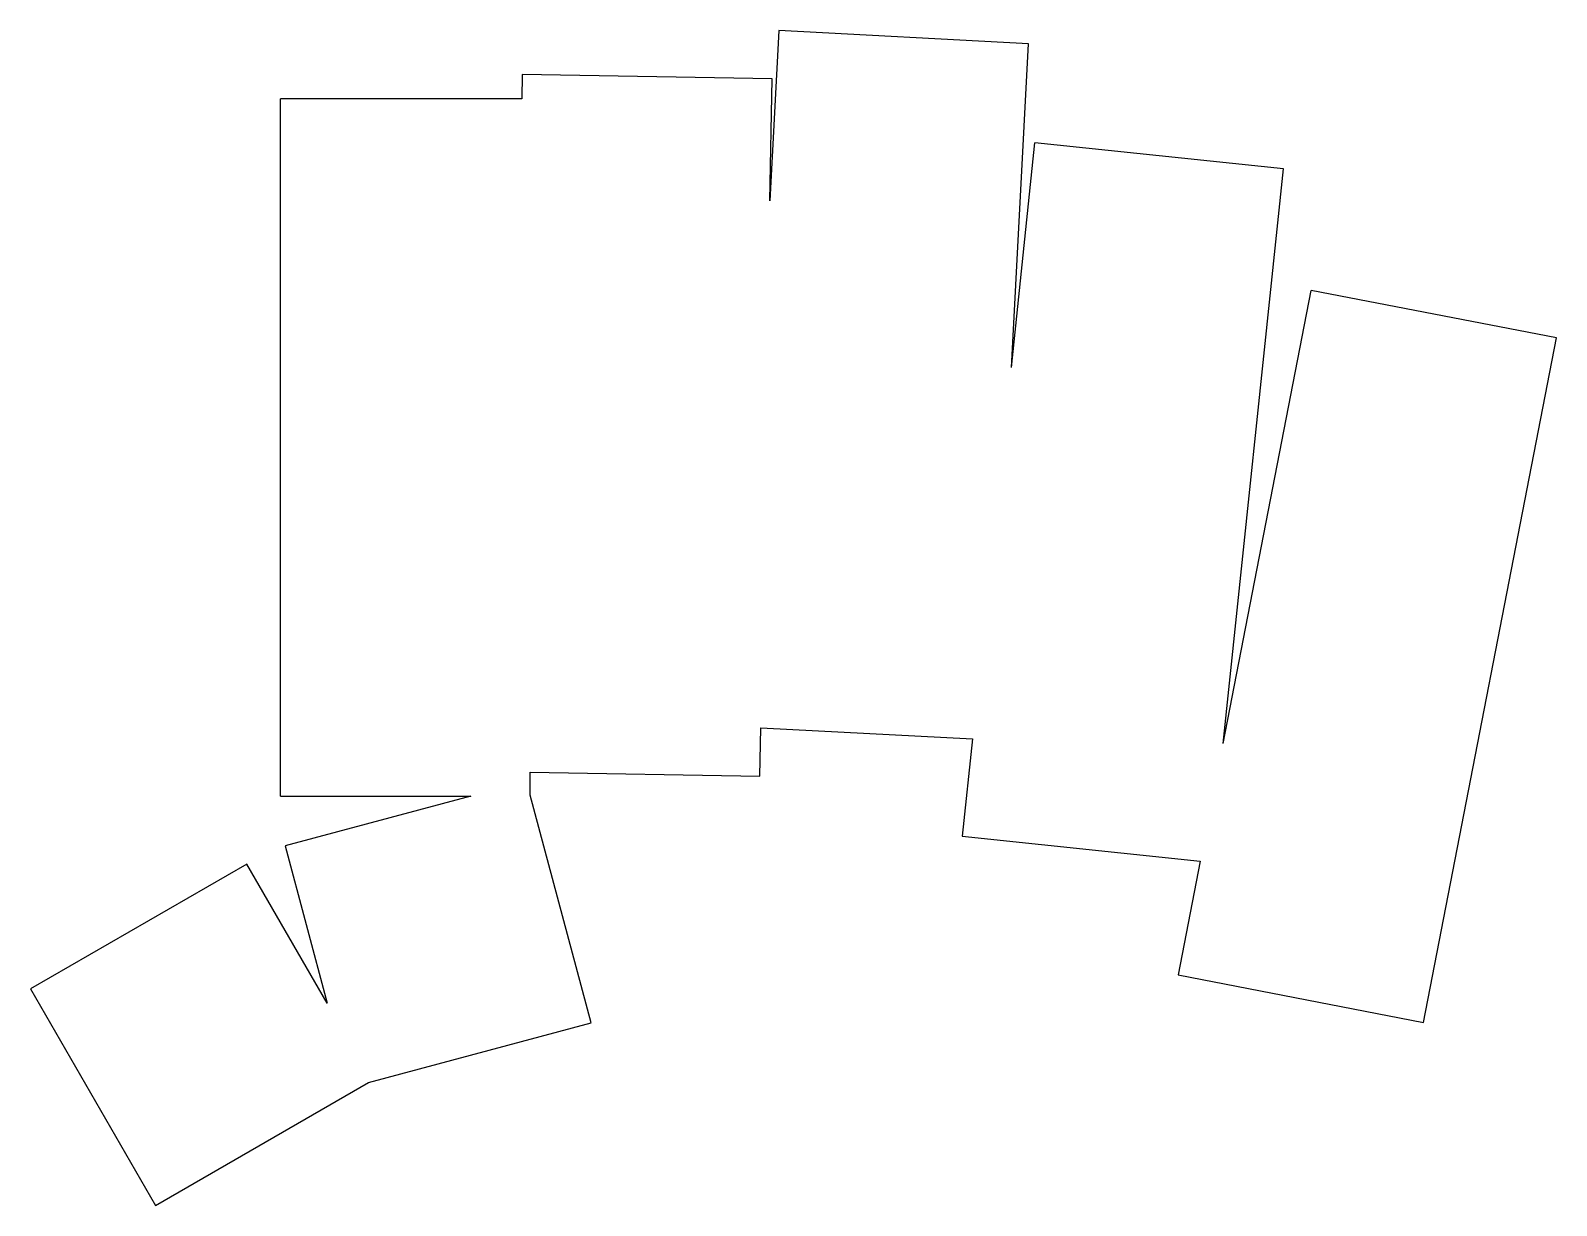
# Model space of a CAD drawing. Header units: millimetres. Extents: x 123 to 239, y -25 to 64.
import ezdxf

# ---------------------------------------------------------------- set-up
doc = ezdxf.new("R2010")
doc.units = ezdxf.units.MM

msp = doc.modelspace()

# ---------------------------------------------------------------- linework, layer by layer
for p, q in [((180.36, 64.26), (179.68, 51.31)), ((199.33, 63.26), (180.36, 64.26)), ((198.04, 38.66), (199.33, 63.26)), ((160.84, 60.92), (160.81, 59.07)), ((179.84, 60.59), (160.84, 60.92)), ((179.68, 51.31), (179.84, 60.59)), ((142.45, 6.07), (142.45, 59.07)), ((160.81, 59.07), (142.45, 59.07)), ((198.04, 38.66), (199.83, 55.73)), ((218.73, 53.75), (199.83, 55.73)), ((214.14, 10.07), (218.73, 53.75)), ((214.14, 10.07), (220.83, 44.51)), ((239.49, 40.89), (220.83, 44.51)), ((229.37, -11.14), (239.49, 40.89)), ((178.91, 7.59), (178.98, 11.26)), ((178.98, 11.26), (195.07, 10.42)), ((195.07, 10.42), (194.29, 3.02)), ((161.45, 7.9), (178.91, 7.59)), ((161.45, 6.15), (161.45, 7.9)), ((142.45, 6.07), (156.93, 6.07)), ((156.93, 6.07), (142.81, 2.28)), ((166.08, -11.15), (161.45, 6.15)), ((194.29, 3.02), (212.4, 1.12)), ((142.81, 2.28), (146.02, -9.67)), ((139.91, 0.91), (123.45, -8.59)), ((146.02, -9.67), (139.91, 0.91)), ((212.4, 1.12), (210.72, -7.51)), ((210.72, -7.51), (229.37, -11.14)), ((123.45, -8.59), (132.95, -25.04)), ((149.16, -15.69), (166.08, -11.15)), ((132.95, -25.04), (149.16, -15.69))]:
    msp.add_line(p, q)

doc.saveas('drawing.dxf')
